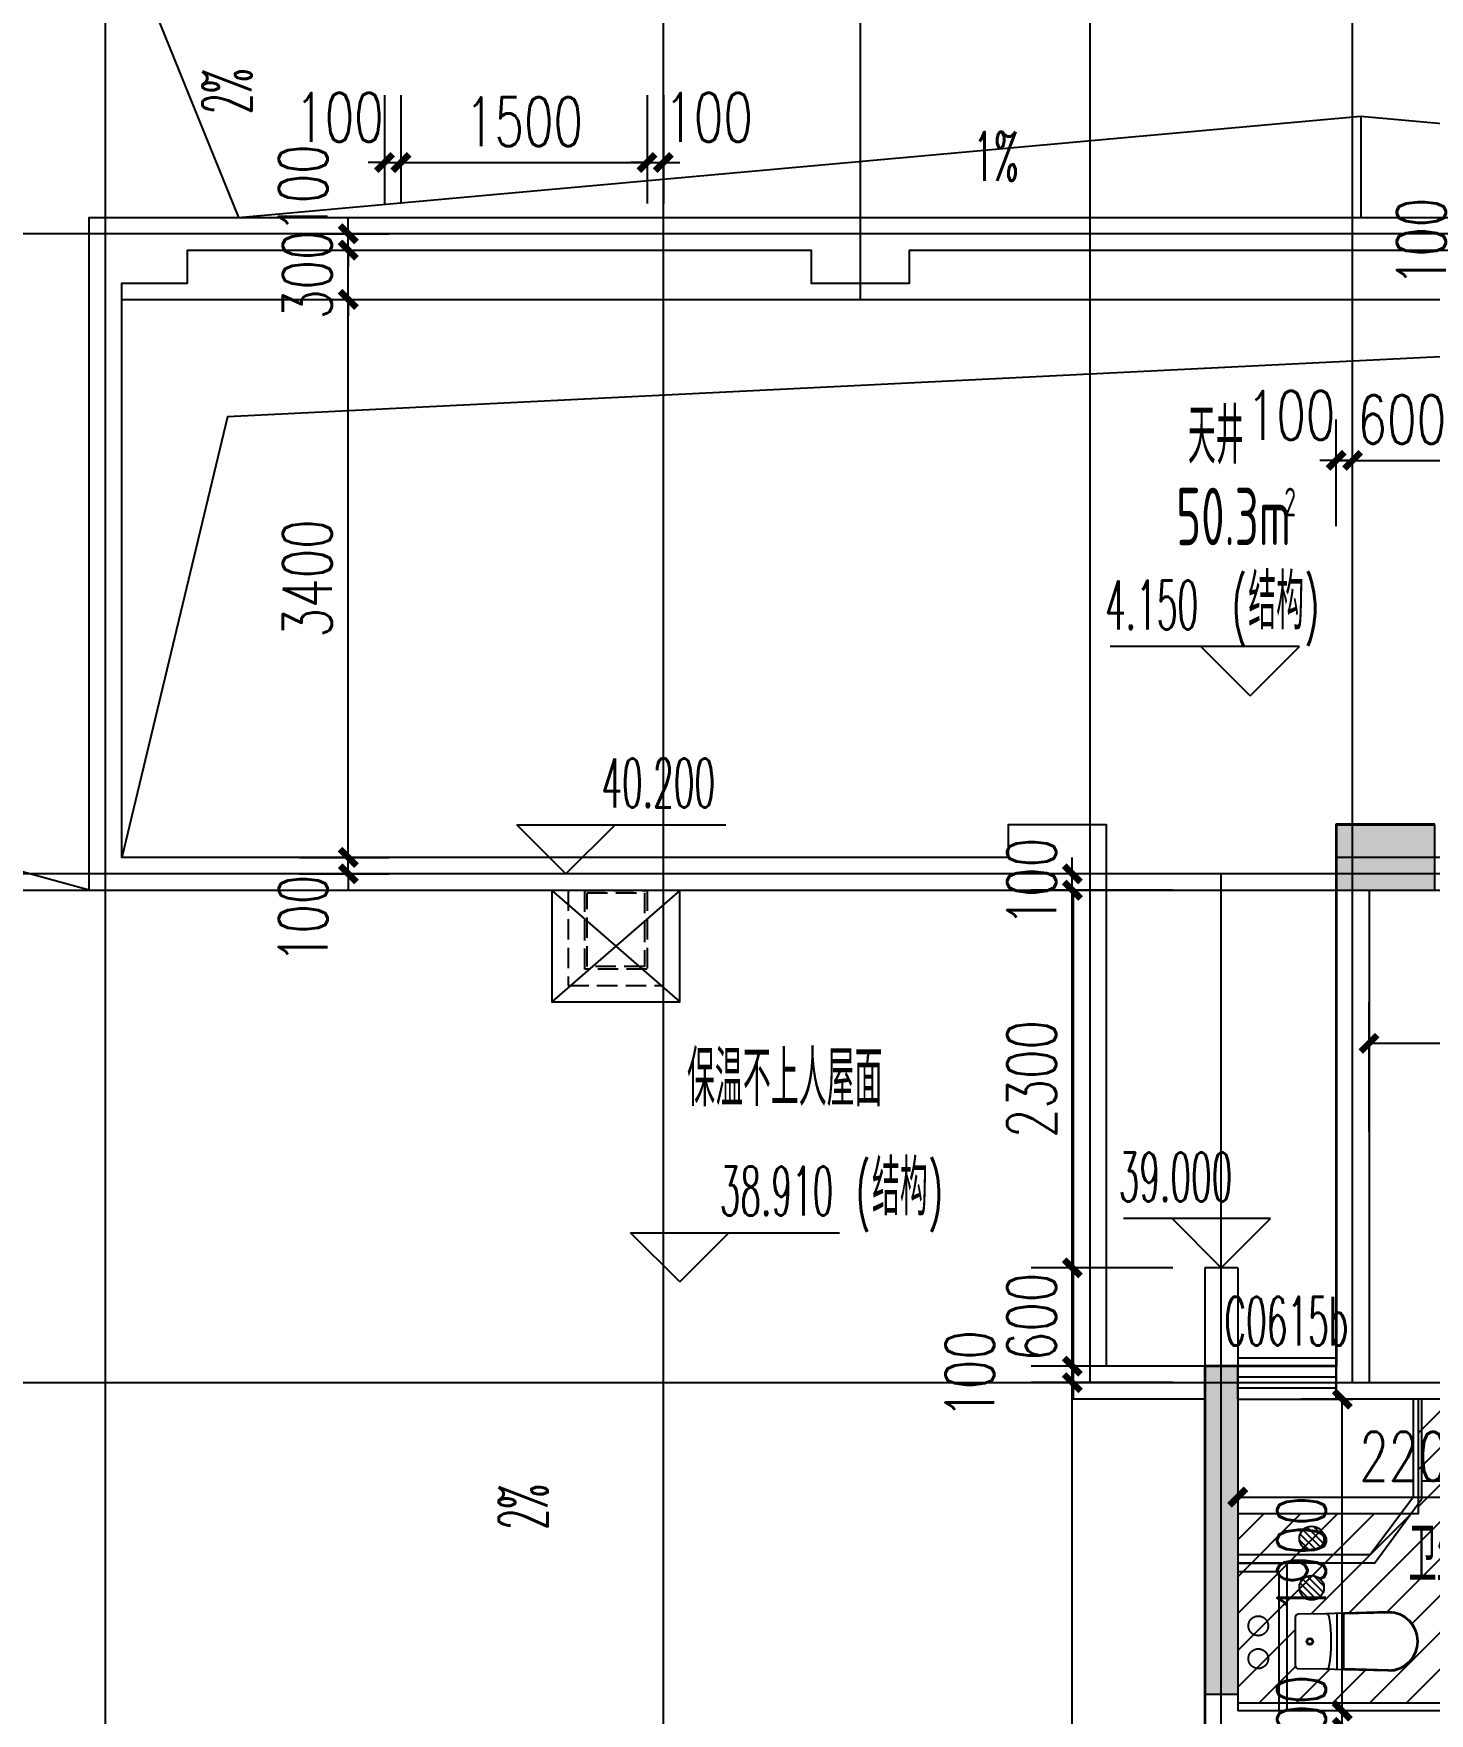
# Model space of a CAD drawing. Extents: x -59851 to 653804, y -249523 to 437614.
# Drawn here: x -37753 to -29246, y -46709 to -36474 of the extents above; entities that cross this region are included whole.
import ezdxf

# ---------------------------------------------------------------- set-up
doc = ezdxf.new("R2010")
doc.units = 0
doc.header["$LTSCALE"] = 1000
doc.header["$MEASUREMENT"] = 0
doc.linetypes.add('DASH', pattern=[0.35, 0.25, -0.1])
doc.linetypes.add('PS', pattern=[3200, 1500, -200, 1500])
doc.layers.add('33计全面积外廓线', color=21, linetype='Continuous', lineweight=35)
doc.layers.add('_S-PS(排水管)', color=255, linetype='Continuous', plot=False)
doc.layers.add('A-area(算半面积)', color=23, linetype='Continuous', plot=False)
for name, color, linetype in [('_S-YS(雨水管)', 3, 'Continuous'), ('_S-空调立管', 7, 'Continuous'), ('A-Lvtry（卫生间）', 5, 'Continuous'), ('A-ROOF', 7, 'Continuous'), ('A-洞口', 105, 'Continuous'), ('A-烟气道', 105, 'Continuous'), ('A-第三道尺寸线', 105, 'Continuous'), ('A-线脚看线', 9, 'Continuous'), ('A-降板区域', 251, 'Continuous'), ('DIM_ELEV', 3, 'Continuous'), ('DIM_SYMB', 3, 'Continuous'), ('DOTE', 16, 'Continuous'), ('NL', 5, 'Continuous'), ('PS', 6, 'PS'), ('PUB_HATCH', 8, 'Continuous'), ('PUB_TEXT', 7, 'Continuous'), ('WALL', 2, 'Continuous'), ('WINDOW', 4, 'Continuous'), ('WINDOW_TEXT', 7, 'Continuous'), ('ys', 154, 'Continuous'), ('剪力墙', 6, 'Continuous')]:
    doc.layers.add(name, color=color, linetype=linetype)
doc.styles.add('_TCH_DIM', font='SIMPLEX.shx', dxfattribs={"width": 0.7, "bigfont": 'GBCBIG.shx'})
doc.styles.add('_TCH_DIM_T3', font='SIMPLEX.shx', dxfattribs={"width": 0.705882, "bigfont": 'GBCBIG.shx'})
doc.styles.add('_TCH_WINDOW', font='SIMPLEX.shx', dxfattribs={"width": 0.7, "height": 3.5, "bigfont": 'GBCBIG.shx'})
doc.styles.get("Standard").update_dxf_attribs({"font": 'gbenor.shx', "width": 0.7, "bigfont": 'gbcbig.shx'})
doc.dimstyles.new('_TCH_ARCH&&100', dxfattribs={"dimtxt": 297.5, "dimasz": 100, "dimexe": 250, "dimexo": 300, "dimgap": 100, "dimtad": 1, "dimdec": 0, "dimzin": 0, "dimdsep": 46, "dimtxsty": '_TCH_DIM_T3', "dimblk": 'ARCHTICK', "dimcen": 0.09, "dimclrt": 7, "dimazin": 2, "dimtfac": 1, "dimtdec": 0, "dimtix": 1, "dimtmove": 2, "dimatfit": 3, "dimfxl": 0, "dimtolj": 1, "dimtzin": 0, "dimarcsym": 0})

# ---------------------------------------------------------------- blocks, each defined once
blk = doc.blocks.new('zhouxianssceng0329')
at = {"layer": 'DOTE'}
for p, q in [((-37314, 132090), (-37314, 156469)), ((-33914, 132090), (-33914, 156469)), ((-32714, 146898), (-32714, 156469)), ((-31314, 140298), (-31314, 156469)), ((-29714, 140298), (-29714, 156469)), ((-20014, 147298), (-44989, 147298)), ((-3314, 143398), (-44989, 143398)), ((-30514, 132090), (-30514, 143398)), ((5501, 143298), (-44989, 143298)), ((5501, 140298), (-44989, 140298))]:
    blk.add_line(p, q, dxfattribs=at)
blk = doc.blocks.new('1417jianliqiang0329')
at = {"layer": 'PUB_HATCH'}
for points in [[(-29814, 39427), (-29214, 39427), (-29214, 39027), (-29814, 39027)], [(-30614, 36127), (-30414, 36127), (-30414, 34127), (-30614, 34127), (-30614, 35927)]]:
    blk.add_hatch(color=256, dxfattribs=at).paths.add_polyline_path(points)
at = {"layer": '剪力墙'}
for points in [[(-29814, 39427), (-29214, 39427), (-29214, 39027), (-29814, 39027)], [(-30614, 36127), (-30414, 36127), (-30414, 34127), (-30614, 34127), (-30614, 35927)]]:
    blk.add_lwpolyline(points, close=True, dxfattribs=at)
for points in [[(-29614, 39027), (-29614, 39027)], [(-30614, 35927), (-30614, 35927)]]:
    blk.add_lwpolyline(points, dxfattribs=at)
blk = doc.blocks.new('1417xxjian0329')
at = {"layer": 'A-线脚看线'}
blk.add_lwpolyline([(-30414, 12142), (-29814, 12142)], dxfattribs=at)
blk = doc.blocks.new('no1wuding0329')
at = {"layer": 'A-ROOF'}
for points in [[(-30614, 80798), (-31414, 80798), (-31414, 83898), (-31614, 83898), (-31614, 83898), (-37414, 83898), (-37414, 87998), (-37014, 87998), (-37014, 87998), (-32814, 87998), (-32814, 87998), (-32614, 87998), (-32614, 87998), (-22514, 87998)], [(-30614, 80998), (-31214, 80998), (-31214, 84298), (-31814, 84298), (-31814, 84098), (-37214, 84098), (-37214, 87598), (-36814, 87598), (-36814, 87798), (-33014, 87798), (-33014, 87598), (-32414, 87598), (-32414, 87798), (-22514, 87798), (-22514, 87798)], [(-37214, 87498), (-22114, 87498)]]:
    blk.add_lwpolyline(points, dxfattribs=at)
at = {"layer": 'A-洞口'}
blk.add_lwpolyline([(-22114, 87498), (-36570, 86784), (-37214, 84098)], dxfattribs=at)
at = {"layer": 'A-烟气道'}
for points in [[(-34594, 83898), (-34594, 83218), (-33814, 83218), (-33814, 83898)], [(-34594, 83898), (-33814, 83218)], [(-33814, 83898), (-34594, 83218)]]:
    blk.add_lwpolyline(points, dxfattribs=at)
at = {"layer": 'A-烟气道', "linetype": 'DASH', "ltscale": 0.5}
blk.add_lwpolyline([(-34494, 83898), (-34494, 83318), (-33914, 83318), (-33914, 83898)], dxfattribs=at)
for points in [[(-34394, 83898), (-34014, 83898), (-34014, 83418), (-34394, 83418)], [(-34379, 83883), (-34029, 83883), (-34029, 83433), (-34379, 83433)]]:
    blk.add_lwpolyline(points, close=True, dxfattribs=at)
at = {"layer": 'DIM_ELEV'}
for p, q in [((-30038, 85383), (-31192, 85383)), ((-30338, 85083), (-30638, 85383)), ((-30338, 85083), (-30038, 85383)), ((-34508, 83998), (-34808, 84298)), ((-34808, 84298), (-33534, 84298)), ((-34508, 83998), (-34208, 84298)), ((-30214, 81898), (-31110, 81898)), ((-30514, 81598), (-30814, 81898)), ((-30514, 81598), (-30214, 81898)), ((-33815, 81512), (-34115, 81812)), ((-34115, 81812), (-32841, 81812)), ((-33815, 81512), (-33515, 81812))]:
    blk.add_line(p, q, dxfattribs=at)
at = {"layer": 'PUB_TEXT', "width": 0.7}
for s, height, p in [('天井', 337.6, (-30718, 86497)), ('50.3m', 350, (-30789, 86001)), ('2', 175, (-30130, 86176)), ('保温不上人屋面', 337.6, (-33770, 82583))]:
    blk.add_text(s, height=height, dxfattribs=at).set_placement(p)
at = {"layer": 'PUB_TEXT', "style": '_TCH_DIM'}
for s, height, width, p in [('4.150', 297.5, 0.494118, (-31222, 85488)), ('(', 298, 0.494118, (-30448, 85488)), ('结构', 337.6, 0.7, (-30350, 85488)), (')', 298, 0.494118, (-30006, 85488)), ('40.200', 297.5, 0.494118, (-34292, 84403)), ('结构', 337.6, 0.7, (-32643, 81917)), ('39.000', 297.5, 0.494118, (-31140, 82003)), ('38.910', 297.5, 0.494118, (-33571, 81917)), ('(', 298, 0.494118, (-32741, 81917)), (')', 298, 0.494118, (-32299, 81917))]:
    blk.add_text(s, height=height, dxfattribs=dict(at, width=width)).set_placement(p)
blk = doc.blocks.new('A$C2EEA3612')
at = {"linetype": 'Continuous'}
for p, q in [((-180, 570), (-173, 300)), ((-175, 570), (-168, 300)), ((175, 570), (168, 300)), ((180, 570), (173, 300)), ((-173, 300), (-171, 240)), ((-172, 255), (172, 255)), ((-171, 240), (-169, 187)), ((-163, 295), (163, 295)), ((-163, 290), (163, 290)), ((171, 240), (169, 187)), ((173, 300), (171, 240)), ((-169, 187), (-166, 19)), ((169, 187), (166, 19)), ((-146, 0), (146, 0))]:
    blk.add_line(p, q, dxfattribs=at)
for radius in [20, 15]:
    blk.add_circle((0, 90), radius, dxfattribs=at)
for centre, radius, start, end in [((0, 570), 180, 0, 180), ((0, 570), 175, 0, 180), ((-163, 300), 10, 181.7534, 270), ((-149, 187), 20, 99.8557, 181.7534), ((-163, 300), 5, 181.7534, 270), ((0, -673), 893, 80.1443, 99.8557), ((149, 187), 20, 358.2466, 80.1443), ((163, 300), 5, 270, 358.2466), ((163, 300), 10, 270, 358.2466), ((-146, 20), 20, 181.7534, 270), ((146, 20), 20, 270, 358.2466)]:
    blk.add_arc(centre, radius, start, end, dxfattribs=at)
blk = doc.blocks.new('g3wr')
at = {"color": 251}
blk.add_wipeout([(92376, 176270), (92376, 176416), (92376, 176562), (92382, 176575), (92396, 176582), (92459, 176583), (92576, 176581), (92666, 176589), (92736, 176588), (92946, 176596), (92946, 176591), (93057, 176558), (93057, 176558), (93126, 176416), (93076, 176298), (92946, 176236), (92831, 176244), (92676, 176243), (92576, 176251), (92396, 176250)], dxfattribs=at)
at = {"xscale": -1, "rotation": 270}
blk.add_blockref('A$C2EEA3612', (92376, 176416), dxfattribs=at)
blk = doc.blocks.new('$TCHSYS$WIN2D')
for p, q in [((-0.5, 0.5), (0.5, 0.5)), ((-0.5, 0.5), (-0.5, -0.5)), ((0.5, 0.5), (0.5, -0.5)), ((0.5, 0.167), (-0.5, 0.167)), ((0.5, -0.167), (-0.5, -0.167)), ((-0.5, -0.5), (0.5, -0.5))]:
    blk.add_line(p, q)
blk = doc.blocks.new('_ArchTick')
at = {"color": 0, "linetype": 'ByBlock', "const_width": 0.4}
blk.add_lwpolyline([(-0.5, -0.5), (0.5, 0.5)], dxfattribs=at)
blk = doc.blocks.new('*D743')
at = {"layer": 'A-第三道尺寸线', "color": 0, "lineweight": -2, "transparency": 16777216}
for p, q in [((-75779, -36372), (-75779, -35584)), ((-73379, -36372), (-73379, -35584)), ((-75779, -35834), (-73379, -35834))]:
    blk.add_line(p, q, dxfattribs=at)
at = {"layer": 'Defpoints', "color": 0, "transparency": 16777216}
for p in [(-73379, -35834), (-75779, -36672), (-73379, -36672)]:
    blk.add_point(p, dxfattribs=at)
at = {"layer": 'A-第三道尺寸线', "color": 0, "lineweight": -2, "transparency": 16777216, "xscale": 100, "yscale": 100, "zscale": 100, "rotation": 180}
blk.add_blockref('_ArchTick', (-75779, -35834), dxfattribs=at)
at = {"layer": 'A-第三道尺寸线', "color": 0, "lineweight": -2, "transparency": 16777216, "xscale": 100, "yscale": 100, "zscale": 100}
blk.add_blockref('_ArchTick', (-73379, -35834), dxfattribs=at)
at = {"layer": 'A-第三道尺寸线', "color": 7, "transparency": 16777216, "insert": (-74579, -35585), "char_height": 297.5, "attachment_point": 5, "style": '_TCH_DIM_T3'}
blk.add_mtext('\\A1;2400', dxfattribs=at)
blk = doc.blocks.new('*D747')
at = {"layer": 'A-第三道尺寸线', "color": 0, "lineweight": -2, "transparency": 16777216}
for p, q in [((-76579, -38302), (-76579, -38849)), ((-74379, -38302), (-74379, -38849)), ((-76579, -38599), (-74379, -38599))]:
    blk.add_line(p, q, dxfattribs=at)
at = {"layer": 'Defpoints', "color": 0, "transparency": 16777216}
for p in [(-76579, -38002), (-74379, -38002), (-74379, -38599)]:
    blk.add_point(p, dxfattribs=at)
at = {"layer": 'A-第三道尺寸线', "color": 0, "lineweight": -2, "transparency": 16777216, "xscale": 100, "yscale": 100, "zscale": 100, "rotation": 180}
blk.add_blockref('_ArchTick', (-76579, -38599), dxfattribs=at)
at = {"layer": 'A-第三道尺寸线', "color": 0, "lineweight": -2, "transparency": 16777216, "xscale": 100, "yscale": 100, "zscale": 100}
blk.add_blockref('_ArchTick', (-74379, -38599), dxfattribs=at)
at = {"layer": 'A-第三道尺寸线', "color": 7, "transparency": 16777216, "insert": (-75479, -38350), "char_height": 297.5, "attachment_point": 5, "style": '_TCH_DIM_T3'}
blk.add_mtext('\\A1;2200', dxfattribs=at)
blk = doc.blocks.new('*D754')
at = {"layer": 'A-第三道尺寸线', "color": 0, "lineweight": -2, "transparency": 16777216}
for p, q in [((-75942, -39902), (-75942, -39802)), ((-75729, -39902), (-76192, -39902)), ((-75942, -40002), (-75942, -39902)), ((-75729, -40002), (-76192, -40002)), ((-75942, -40002), (-75942, -40102))]:
    blk.add_line(p, q, dxfattribs=at)
at = {"layer": 'Defpoints', "color": 0, "transparency": 16777216}
for p in [(-75942, -39902), (-75429, -39902), (-75429, -40002)]:
    blk.add_point(p, dxfattribs=at)
at = {"layer": 'A-第三道尺寸线', "color": 0, "lineweight": -2, "transparency": 16777216, "xscale": 100, "yscale": 100, "zscale": 100}
for p, rotation in [((-75942, -39902), 270), ((-75942, -40002), 90)]:
    blk.add_blockref('_ArchTick', p, dxfattribs=dict(at, rotation=rotation))
at = {"layer": 'A-第三道尺寸线', "color": 7, "transparency": 16777216, "insert": (-76190, -39952), "char_height": 297.5, "attachment_point": 5, "rotation": 90, "style": '_TCH_DIM_T3'}
blk.add_mtext('\\A1;100', dxfattribs=at)
blk = doc.blocks.new('*D755')
at = {"layer": 'A-第三道尺寸线', "color": 0, "lineweight": -2, "transparency": 16777216}
for p, q in [((-75729, -38002), (-76192, -38002)), ((-75942, -39902), (-75942, -38002)), ((-75729, -39902), (-76192, -39902))]:
    blk.add_line(p, q, dxfattribs=at)
at = {"layer": 'Defpoints', "color": 0, "transparency": 16777216}
for p in [(-75942, -38002), (-75429, -38002), (-75429, -39902)]:
    blk.add_point(p, dxfattribs=at)
at = {"layer": 'A-第三道尺寸线', "color": 0, "lineweight": -2, "transparency": 16777216, "xscale": 100, "yscale": 100, "zscale": 100}
for p, rotation in [((-75942, -38002), 90), ((-75942, -39902), 270)]:
    blk.add_blockref('_ArchTick', p, dxfattribs=dict(at, rotation=rotation))
at = {"layer": 'A-第三道尺寸线', "color": 7, "transparency": 16777216, "insert": (-76190, -38952), "char_height": 297.5, "attachment_point": 5, "rotation": 90, "style": '_TCH_DIM_T3'}
blk.add_mtext('\\A1;1900', dxfattribs=at)
blk = doc.blocks.new('_LV13')
at = {"color": 0}
for p, q in [((-0.071, 0.495), (-0.495, 0.071)), ((0.183, 0.465), (-0.465, -0.183)), ((0.354, 0.354), (-0.354, -0.354)), ((0.465, 0.183), (-0.183, -0.465)), ((0.495, -0.071), (0.071, -0.495))]:
    blk.add_line(p, q, dxfattribs=at)
blk.add_circle((0, 0), 0.5)
blk = doc.blocks.new('e30505')
at = {"layer": '_S-PS(排水管)'}
blk.add_lwpolyline([(-133873, 57934, 1), (-133763, 57934, 1)], format="xyb", close=True, dxfattribs=at)
at = {"layer": '_S-YS(雨水管)'}
for points in [[(-130173, 67144, 1), (-130283, 67144, 1)], [(-130393, 57744, 1), (-130503, 57744, 1)]]:
    blk.add_lwpolyline(points, format="xyb", close=True, dxfattribs=at)
at = {"layer": '_S-空调立管'}
for points in [[(-130228, 67399, 1), (-130228, 67289, 1)], [(-130393, 57544, 1), (-130503, 57544, 1)]]:
    blk.add_lwpolyline(points, format="xyb", close=True, dxfattribs=at)
at = {"layer": 'NL', "ltscale": 0.5, "extrusion": (0, 0, -1), "yscale": 150, "zscale": -150}
for p, xscale, rotation in [((130228, 67544), -150, 270), ((127778, 62894), 150, 90), ((127778, 62594), 150, 90)]:
    blk.add_blockref('_LV13', p, dxfattribs=dict(at, xscale=xscale, rotation=rotation))
at = {"layer": 'NL', "ltscale": 0.5, "extrusion": (0, 0, -1), "xscale": 150, "yscale": 150, "zscale": -150}
for p in [(130228, 57544), (133818, 56924)]:
    blk.add_blockref('_LV13', p, dxfattribs=at)
blk = doc.blocks.new('*D1892')
at = {"layer": 'A-第三道尺寸线', "color": 0, "lineweight": -2, "transparency": 16777216}
for p, q in [((-35835, -37694), (-35835, -37594)), ((-36133, -37694), (-35585, -37694)), ((-35835, -37794), (-35835, -37694)), ((-36133, -37794), (-35585, -37794)), ((-35835, -37794), (-35835, -37894))]:
    blk.add_line(p, q, dxfattribs=at)
at = {"layer": 'Defpoints', "color": 0, "transparency": 16777216}
for p in [(-36433, -37694), (-35835, -37694), (-36433, -37794)]:
    blk.add_point(p, dxfattribs=at)
at = {"layer": 'A-第三道尺寸线', "color": 0, "lineweight": -2, "transparency": 16777216, "xscale": 100, "yscale": 100, "zscale": 100}
for p, rotation in [((-35835, -37694), 270), ((-35835, -37794), 90)]:
    blk.add_blockref('_ArchTick', p, dxfattribs=dict(at, rotation=rotation))
at = {"layer": 'A-第三道尺寸线', "color": 7, "transparency": 16777216, "insert": (-36110, -37419), "char_height": 297.5, "attachment_point": 5, "rotation": 90, "style": '_TCH_DIM_T3'}
blk.add_mtext('\\A1;100', dxfattribs=at)
blk = doc.blocks.new('*D1893')
at = {"layer": 'A-第三道尺寸线', "color": 0, "lineweight": -2, "transparency": 16777216}
for p, q in [((-35835, -37794), (-35835, -37694)), ((-36133, -37794), (-35585, -37794)), ((-35835, -38094), (-35835, -37794)), ((-36133, -38094), (-35585, -38094)), ((-35835, -38094), (-35835, -38194))]:
    blk.add_line(p, q, dxfattribs=at)
at = {"layer": 'Defpoints', "color": 0, "transparency": 16777216}
for p in [(-36433, -37794), (-35835, -37794), (-36433, -38094)]:
    blk.add_point(p, dxfattribs=at)
at = {"layer": 'A-第三道尺寸线', "color": 0, "lineweight": -2, "transparency": 16777216, "xscale": 100, "yscale": 100, "zscale": 100}
for p, rotation in [((-35835, -37794), 270), ((-35835, -38094), 90)]:
    blk.add_blockref('_ArchTick', p, dxfattribs=dict(at, rotation=rotation))
at = {"layer": 'A-第三道尺寸线', "color": 7, "transparency": 16777216, "insert": (-36084, -37944), "char_height": 297.5, "attachment_point": 5, "rotation": 90, "style": '_TCH_DIM_T3'}
blk.add_mtext('\\A1;300', dxfattribs=at)
blk = doc.blocks.new('*D1894')
at = {"layer": 'A-第三道尺寸线', "color": 0, "lineweight": -2, "transparency": 16777216}
for p, q in [((-36133, -38094), (-35585, -38094)), ((-35835, -41494), (-35835, -38094)), ((-36133, -41494), (-35585, -41494))]:
    blk.add_line(p, q, dxfattribs=at)
at = {"layer": 'Defpoints', "color": 0, "transparency": 16777216}
for p in [(-36433, -38094), (-35835, -38094), (-36433, -41494)]:
    blk.add_point(p, dxfattribs=at)
at = {"layer": 'A-第三道尺寸线', "color": 0, "lineweight": -2, "transparency": 16777216, "xscale": 100, "yscale": 100, "zscale": 100}
for p, rotation in [((-35835, -38094), 90), ((-35835, -41494), 270)]:
    blk.add_blockref('_ArchTick', p, dxfattribs=dict(at, rotation=rotation))
at = {"layer": 'A-第三道尺寸线', "color": 7, "transparency": 16777216, "insert": (-36084, -39794), "char_height": 297.5, "attachment_point": 5, "rotation": 90, "style": '_TCH_DIM_T3'}
blk.add_mtext('\\A1;3400', dxfattribs=at)
blk = doc.blocks.new('*D1895')
at = {"layer": 'A-第三道尺寸线', "color": 0, "lineweight": -2, "transparency": 16777216}
for p, q in [((-35835, -41494), (-35835, -41394)), ((-36133, -41494), (-35585, -41494)), ((-35835, -41594), (-35835, -41494)), ((-36133, -41594), (-35585, -41594)), ((-35835, -41594), (-35835, -41694))]:
    blk.add_line(p, q, dxfattribs=at)
at = {"layer": 'Defpoints', "color": 0, "transparency": 16777216}
for p in [(-36433, -41494), (-35835, -41494), (-36433, -41594)]:
    blk.add_point(p, dxfattribs=at)
at = {"layer": 'A-第三道尺寸线', "color": 0, "lineweight": -2, "transparency": 16777216, "xscale": 100, "yscale": 100, "zscale": 100}
for p, rotation in [((-35835, -41494), 270), ((-35835, -41594), 90)]:
    blk.add_blockref('_ArchTick', p, dxfattribs=dict(at, rotation=rotation))
at = {"layer": 'A-第三道尺寸线', "color": 7, "transparency": 16777216, "insert": (-36110, -41869), "char_height": 297.5, "attachment_point": 5, "rotation": 90, "style": '_TCH_DIM_T3'}
blk.add_mtext('\\A1;100', dxfattribs=at)
blk = doc.blocks.new('*D1896')
at = {"layer": 'A-第三道尺寸线', "color": 0, "lineweight": -2, "transparency": 16777216}
for p, q in [((-35614, -36849), (-35614, -37510)), ((-35514, -36849), (-35514, -37510)), ((-35614, -37260), (-35714, -37260)), ((-35614, -37260), (-35514, -37260)), ((-35514, -37260), (-35414, -37260))]:
    blk.add_line(p, q, dxfattribs=at)
at = {"layer": 'Defpoints', "color": 0, "transparency": 16777216}
for p in [(-35614, -36549), (-35514, -36549), (-35514, -37260)]:
    blk.add_point(p, dxfattribs=at)
at = {"layer": 'A-第三道尺寸线', "color": 0, "lineweight": -2, "transparency": 16777216, "xscale": 100, "yscale": 100, "zscale": 100}
blk.add_blockref('_ArchTick', (-35614, -37260), dxfattribs=at)
at = {"layer": 'A-第三道尺寸线', "color": 0, "lineweight": -2, "transparency": 16777216, "xscale": 100, "yscale": 100, "zscale": 100, "rotation": 180}
blk.add_blockref('_ArchTick', (-35514, -37260), dxfattribs=at)
at = {"layer": 'A-第三道尺寸线', "color": 7, "transparency": 16777216, "insert": (-35889, -36985), "char_height": 297.5, "attachment_point": 5, "style": '_TCH_DIM_T3'}
blk.add_mtext('\\A1;100', dxfattribs=at)
blk = doc.blocks.new('*D1897')
at = {"layer": 'A-第三道尺寸线', "color": 0, "lineweight": -2, "transparency": 16777216}
for p, q in [((-35514, -36849), (-35514, -37510)), ((-34014, -36849), (-34014, -37510)), ((-35514, -37260), (-34014, -37260))]:
    blk.add_line(p, q, dxfattribs=at)
at = {"layer": 'Defpoints', "color": 0, "transparency": 16777216}
for p in [(-35514, -36549), (-34014, -36549), (-34014, -37260)]:
    blk.add_point(p, dxfattribs=at)
at = {"layer": 'A-第三道尺寸线', "color": 0, "lineweight": -2, "transparency": 16777216, "xscale": 100, "yscale": 100, "zscale": 100, "rotation": 180}
blk.add_blockref('_ArchTick', (-35514, -37260), dxfattribs=at)
at = {"layer": 'A-第三道尺寸线', "color": 0, "lineweight": -2, "transparency": 16777216, "xscale": 100, "yscale": 100, "zscale": 100}
blk.add_blockref('_ArchTick', (-34014, -37260), dxfattribs=at)
at = {"layer": 'A-第三道尺寸线', "color": 7, "transparency": 16777216, "insert": (-34764, -37011), "char_height": 297.5, "attachment_point": 5, "style": '_TCH_DIM_T3'}
blk.add_mtext('\\A1;1500', dxfattribs=at)
blk = doc.blocks.new('*D1898')
at = {"layer": 'A-第三道尺寸线', "color": 0, "lineweight": -2, "transparency": 16777216}
for p, q in [((-34014, -36849), (-34014, -37510)), ((-33914, -36849), (-33914, -37510)), ((-34014, -37260), (-34114, -37260)), ((-34014, -37260), (-33914, -37260)), ((-33914, -37260), (-33814, -37260))]:
    blk.add_line(p, q, dxfattribs=at)
at = {"layer": 'Defpoints', "color": 0, "transparency": 16777216}
for p in [(-34014, -36549), (-33914, -36549), (-33914, -37260)]:
    blk.add_point(p, dxfattribs=at)
at = {"layer": 'A-第三道尺寸线', "color": 0, "lineweight": -2, "transparency": 16777216, "xscale": 100, "yscale": 100, "zscale": 100}
blk.add_blockref('_ArchTick', (-34014, -37260), dxfattribs=at)
at = {"layer": 'A-第三道尺寸线', "color": 0, "lineweight": -2, "transparency": 16777216, "xscale": 100, "yscale": 100, "zscale": 100, "rotation": 180}
blk.add_blockref('_ArchTick', (-33914, -37260), dxfattribs=at)
at = {"layer": 'A-第三道尺寸线', "color": 7, "transparency": 16777216, "insert": (-33639, -36985), "char_height": 297.5, "attachment_point": 5, "style": '_TCH_DIM_T3'}
blk.add_mtext('\\A1;100', dxfattribs=at)
blk = doc.blocks.new('*D2184')
at = {"layer": 'A-第三道尺寸线', "color": 0, "lineweight": -2, "transparency": 16777216}
for p, q in [((-28670, -37694), (-28670, -37594)), ((-28190, -37694), (-28920, -37694)), ((-28670, -37794), (-28670, -37694)), ((-28190, -37794), (-28920, -37794)), ((-28670, -37794), (-28670, -37894))]:
    blk.add_line(p, q, dxfattribs=at)
at = {"layer": 'Defpoints', "color": 0, "transparency": 16777216}
for p in [(-28670, -37694), (-27890, -37694), (-27890, -37794)]:
    blk.add_point(p, dxfattribs=at)
at = {"layer": 'A-第三道尺寸线', "color": 0, "lineweight": -2, "transparency": 16777216, "xscale": 100, "yscale": 100, "zscale": 100}
for p, rotation in [((-28670, -37694), 270), ((-28670, -37794), 90)]:
    blk.add_blockref('_ArchTick', p, dxfattribs=dict(at, rotation=rotation))
at = {"layer": 'A-第三道尺寸线', "color": 7, "transparency": 16777216, "insert": (-29295, -37744), "char_height": 297.5, "attachment_point": 5, "rotation": 90, "style": '_TCH_DIM_T3'}
blk.add_mtext('\\A1;100', dxfattribs=at)
blk = doc.blocks.new('*D2189')
at = {"layer": 'A-第三道尺寸线', "color": 0, "lineweight": -2, "transparency": 16777216}
for p, q in [((-31422, -41594), (-31422, -41494)), ((-30810, -41594), (-31672, -41594)), ((-31422, -41694), (-31422, -41594)), ((-30810, -41694), (-31672, -41694)), ((-31422, -41694), (-31422, -41794))]:
    blk.add_line(p, q, dxfattribs=at)
at = {"layer": 'Defpoints', "color": 0, "transparency": 16777216}
for p in [(-31422, -41594), (-30510, -41594), (-30510, -41694)]:
    blk.add_point(p, dxfattribs=at)
at = {"layer": 'A-第三道尺寸线', "color": 0, "lineweight": -2, "transparency": 16777216, "xscale": 100, "yscale": 100, "zscale": 100}
for p, rotation in [((-31422, -41594), 270), ((-31422, -41694), 90)]:
    blk.add_blockref('_ArchTick', p, dxfattribs=dict(at, rotation=rotation))
at = {"layer": 'A-第三道尺寸线', "color": 7, "transparency": 16777216, "insert": (-31670, -41644), "char_height": 297.5, "attachment_point": 5, "rotation": 90, "style": '_TCH_DIM_T3'}
blk.add_mtext('\\A1;100', dxfattribs=at)
blk = doc.blocks.new('*D2190')
at = {"layer": 'A-第三道尺寸线', "color": 0, "lineweight": -2, "transparency": 16777216}
for p, q in [((-30810, -41694), (-31672, -41694)), ((-31422, -43994), (-31422, -41694)), ((-30810, -43994), (-31672, -43994))]:
    blk.add_line(p, q, dxfattribs=at)
at = {"layer": 'Defpoints', "color": 0, "transparency": 16777216}
for p in [(-31422, -41694), (-30510, -41694), (-30510, -43994)]:
    blk.add_point(p, dxfattribs=at)
at = {"layer": 'A-第三道尺寸线', "color": 0, "lineweight": -2, "transparency": 16777216, "xscale": 100, "yscale": 100, "zscale": 100}
for p, rotation in [((-31422, -41694), 90), ((-31422, -43994), 270)]:
    blk.add_blockref('_ArchTick', p, dxfattribs=dict(at, rotation=rotation))
at = {"layer": 'A-第三道尺寸线', "color": 7, "transparency": 16777216, "insert": (-31670, -42844), "char_height": 297.5, "attachment_point": 5, "rotation": 90, "style": '_TCH_DIM_T3'}
blk.add_mtext('\\A1;2300', dxfattribs=at)
blk = doc.blocks.new('*D2191')
at = {"layer": 'A-第三道尺寸线', "color": 0, "lineweight": -2, "transparency": 16777216}
for p, q in [((-31422, -43994), (-31422, -43894)), ((-30810, -43994), (-31672, -43994)), ((-31422, -44594), (-31422, -43994)), ((-30810, -44594), (-31672, -44594)), ((-31422, -44594), (-31422, -44694))]:
    blk.add_line(p, q, dxfattribs=at)
at = {"layer": 'Defpoints', "color": 0, "transparency": 16777216}
for p in [(-31422, -43994), (-30510, -43994), (-30510, -44594)]:
    blk.add_point(p, dxfattribs=at)
at = {"layer": 'A-第三道尺寸线', "color": 0, "lineweight": -2, "transparency": 16777216, "xscale": 100, "yscale": 100, "zscale": 100}
for p, rotation in [((-31422, -43994), 270), ((-31422, -44594), 90)]:
    blk.add_blockref('_ArchTick', p, dxfattribs=dict(at, rotation=rotation))
at = {"layer": 'A-第三道尺寸线', "color": 7, "transparency": 16777216, "insert": (-31670, -44294), "char_height": 297.5, "attachment_point": 5, "rotation": 90, "style": '_TCH_DIM_T3'}
blk.add_mtext('\\A1;600', dxfattribs=at)
blk = doc.blocks.new('*D2192')
at = {"layer": 'A-第三道尺寸线', "color": 0, "lineweight": -2, "transparency": 16777216}
for p, q in [((-31422, -44594), (-31422, -44494)), ((-30810, -44594), (-31672, -44594)), ((-31422, -44694), (-31422, -44594)), ((-30810, -44694), (-31672, -44694)), ((-31422, -44694), (-31422, -44794))]:
    blk.add_line(p, q, dxfattribs=at)
at = {"layer": 'Defpoints', "color": 0, "transparency": 16777216}
for p in [(-31422, -44594), (-30510, -44594), (-30510, -44694)]:
    blk.add_point(p, dxfattribs=at)
at = {"layer": 'A-第三道尺寸线', "color": 0, "lineweight": -2, "transparency": 16777216, "xscale": 100, "yscale": 100, "zscale": 100}
for p, rotation in [((-31422, -44594), 270), ((-31422, -44694), 90)]:
    blk.add_blockref('_ArchTick', p, dxfattribs=dict(at, rotation=rotation))
at = {"layer": 'A-第三道尺寸线', "color": 7, "transparency": 16777216, "insert": (-32047, -44644), "char_height": 297.5, "attachment_point": 5, "rotation": 90, "style": '_TCH_DIM_T3'}
blk.add_mtext('\\A1;100', dxfattribs=at)
blk = doc.blocks.new('*D2193')
at = {"layer": 'A-第三道尺寸线', "color": 0, "lineweight": -2, "transparency": 16777216}
for p, q in [((-30810, -44694), (-31672, -44694)), ((-31422, -50394), (-31422, -44694)), ((-30810, -50394), (-31672, -50394))]:
    blk.add_line(p, q, dxfattribs=at)
at = {"layer": 'Defpoints', "color": 0, "transparency": 16777216}
for p in [(-31422, -44694), (-30510, -44694), (-30510, -50394)]:
    blk.add_point(p, dxfattribs=at)
at = {"layer": 'A-第三道尺寸线', "color": 0, "lineweight": -2, "transparency": 16777216, "xscale": 100, "yscale": 100, "zscale": 100}
for p, rotation in [((-31422, -44694), 90), ((-31422, -50394), 270)]:
    blk.add_blockref('_ArchTick', p, dxfattribs=dict(at, rotation=rotation))
at = {"layer": 'A-第三道尺寸线', "color": 7, "transparency": 16777216, "insert": (-31670, -47544), "char_height": 297.5, "attachment_point": 5, "rotation": 90, "style": '_TCH_DIM_T3'}
blk.add_mtext('\\A1;5700', dxfattribs=at)
blk = doc.blocks.new('*D3230')
at = {"layer": 'A-第三道尺寸线', "color": 0, "lineweight": -2, "transparency": 16777216}
for p, q in [((-29714, -39476), (-29714, -38825)), ((-29114, -39476), (-29114, -38825)), ((-29714, -39075), (-29814, -39075)), ((-29714, -39075), (-29114, -39075)), ((-29114, -39075), (-29014, -39075))]:
    blk.add_line(p, q, dxfattribs=at)
at = {"layer": 'Defpoints', "color": 0, "transparency": 16777216}
for p in [(-29114, -39075), (-29714, -39776), (-29114, -39776)]:
    blk.add_point(p, dxfattribs=at)
at = {"layer": 'A-第三道尺寸线', "color": 0, "lineweight": -2, "transparency": 16777216, "xscale": 100, "yscale": 100, "zscale": 100}
blk.add_blockref('_ArchTick', (-29714, -39075), dxfattribs=at)
at = {"layer": 'A-第三道尺寸线', "color": 0, "lineweight": -2, "transparency": 16777216, "xscale": 100, "yscale": 100, "zscale": 100, "rotation": 180}
blk.add_blockref('_ArchTick', (-29114, -39075), dxfattribs=at)
at = {"layer": 'A-第三道尺寸线', "color": 7, "transparency": 16777216, "insert": (-29414, -38826), "char_height": 297.5, "attachment_point": 5, "style": '_TCH_DIM_T3'}
blk.add_mtext('\\A1;600', dxfattribs=at)
blk = doc.blocks.new('*D3231')
at = {"layer": 'A-第三道尺寸线', "color": 0, "lineweight": -2, "transparency": 16777216}
for p, q in [((-29814, -39476), (-29814, -38825)), ((-29714, -39476), (-29714, -38825)), ((-29814, -39075), (-29914, -39075)), ((-29814, -39075), (-29714, -39075)), ((-29714, -39075), (-29614, -39075))]:
    blk.add_line(p, q, dxfattribs=at)
at = {"layer": 'Defpoints', "color": 0, "transparency": 16777216}
for p in [(-29714, -39075), (-29814, -39776), (-29714, -39776)]:
    blk.add_point(p, dxfattribs=at)
at = {"layer": 'A-第三道尺寸线', "color": 0, "lineweight": -2, "transparency": 16777216, "xscale": 100, "yscale": 100, "zscale": 100}
blk.add_blockref('_ArchTick', (-29814, -39075), dxfattribs=at)
at = {"layer": 'A-第三道尺寸线', "color": 0, "lineweight": -2, "transparency": 16777216, "xscale": 100, "yscale": 100, "zscale": 100, "rotation": 180}
blk.add_blockref('_ArchTick', (-29714, -39075), dxfattribs=at)
at = {"layer": 'A-第三道尺寸线', "color": 7, "transparency": 16777216, "insert": (-30089, -38800), "char_height": 297.5, "attachment_point": 5, "style": '_TCH_DIM_T3'}
blk.add_mtext('\\A1;100', dxfattribs=at)
blk = doc.blocks.new('750CHUFANGNCHUANG')
at = {"layer": 'A-降板区域'}
h = blk.add_hatch(dxfattribs=at)
h.set_pattern_fill('ANSI31', color=256, scale=100)
h.set_pattern_definition([(45, (-46165.25, -181290.11), (-112.2532, 112.2532), [])])
h.paths.add_polyline_path([(-74479, -38001.8), (-75479, -38001.8), (-75479, -38701.8), (-76579, -38701.8), (-76579, -39851.8), (-74479, -39851.8)])
at = {"layer": 'A-Lvtry（卫生间）', "ltscale": 3}
blk.add_line((-75457.5, -38499.5), (-74578.9, -38499.5), dxfattribs=at)
for points in [[(-76579, -38999.5), (-75743.4, -38999.5), (-75457.5, -38609.8), (-75457.5, -38001.8)], [(-76579, -38949.5), (-75772.1, -38949.5), (-75507.5, -38596.2), (-75507.5, -38001.8)]]:
    blk.add_lwpolyline(points, dxfattribs=at)
at = {"layer": 'A-降板区域'}
blk.add_lwpolyline([(-74479, -38001.8), (-75479, -38001.8), (-75479, -38701.8), (-75479, -38701.8), (-76579, -38701.8), (-76579, -39851.8), (-74479, -39851.8)], close=True, dxfattribs=at)
at = {"layer": 'PS', "ltscale": 0.5}
for centre in [(-76454, -39383.3), (-76454, -39583.3)]:
    blk.add_circle(centre, 60, dxfattribs=at)
at = {"layer": 'WALL'}
for p, q in [((-75979, -34701.8), (-75979, -37801.8)), ((-75279, -34701.8), (-75979, -34701.8)), ((-75779, -34901.8), (-75779, -37901.8)), ((-75779, -34901.8), (-75279, -34901.8)), ((-76779, -37201.8), (-76779, -37901.8)), ((-76579, -37201.8), (-76779, -37201.8)), ((-76579, -37201.8), (-76579, -37801.8)), ((-76579, -37801.8), (-76579, -38001.8)), ((-75979, -37801.8), (-75979, -38001.8)), ((-76779, -37901.8), (-76779, -39901.8)), ((-74379, -37901.8), (-75779, -37901.8)), ((-76579, -38001.8), (-76579, -39901.8)), ((-75979, -38001.8), (-75879, -38001.8)), ((-74479, -38001.8), (-75879, -38001.8)), ((-76779, -39901.8), (-76779, -43701.8)), ((-74479, -39901.8), (-76579, -39901.8))]:
    blk.add_line(p, q, dxfattribs=at)
blk.add_lwpolyline([(-76579, -39051.8), (-76329, -39051.8), (-76329, -39901.8)], dxfattribs=at)
at = {"layer": 'WINDOW'}
ref = blk.add_blockref('$TCHSYS$WIN2D', (-76279, -37901.8), dxfattribs=dict(at, xscale=-600, yscale=200, zscale=-600, rotation=180))
ref.add_attrib('A', 'C0615b', (-76660.5, -37675.5), dxfattribs={"layer": 'WINDOW_TEXT', "height": 297.5, "style": '_TCH_WINDOW', "width": 0.494118})
at = {"layer": 'PUB_TEXT', "width": 0.7}
blk.add_text('卫生间', height=337.59, dxfattribs=at).set_placement((-75537.6, -39116))
at = {"layer": 'A-第三道尺寸线'}
for p1, p2, distance, picture, middle in [((-75779, -36671.8), (-73379, -36671.8), 837.8, '*D743', (-74579, -35585.2)), ((-76579, -38001.8), (-74379, -38001.8), -597.2, '*D747', (-75479, -38350.2))]:
    dim = blk.add_aligned_dim(p1=p1, p2=p2, distance=distance, dimstyle='_TCH_ARCH&&100', dxfattribs=at)
    dim.commit()
    dim.dimension.update_dxf_attribs({"geometry": picture, "text_midpoint": middle})
at = {"layer": 'A-Lvtry（卫生间）', "ltscale": 3, "extrusion": (0, 0, -1), "zscale": -1, "rotation": 180}
blk.add_blockref('g3wr', (168605.4, 136937.8), dxfattribs=at)
at = {"layer": 'WALL'}
blk.add_lwpolyline([(-76579, -39001.8), (-76279, -39001.8), (-76279, -39901.8)], dxfattribs=at)
at = {"layer": 'A-第三道尺寸线'}
for p1, p2, picture, middle in [((-75429, -39901.8), (-75429, -38001.8), '*D755', (-76190.5, -38951.8)), ((-75429, -40001.8), (-75429, -39901.8), '*D754', (-76190.5, -39951.8))]:
    dim = blk.add_aligned_dim(p1=p1, p2=p2, distance=512.8, dimstyle='_TCH_ARCH&&100', dxfattribs=at)
    dim.commit()
    dim.dimension.update_dxf_attribs({"geometry": picture, "text_midpoint": middle})

msp = doc.modelspace()

# ---------------------------------------------------------------- linework, layer by layer
at = {"layer": '33计全面积外廓线'}
msp.add_lwpolyline([(-29213.7, -41294.3), (-29813.7, -41294.3), (-29813.7, -44594.3), (-30613.7, -44594.3), (-30613.7, -50494.3), (186.3, -50494.3)], dxfattribs=at)
at = {"layer": 'DIM_SYMB'}
for points in [[(-36320.5, -36543.2, 0, 0, 0), (-36320.5, -37036.3, 80, 0, 0), (-36320.5, -37336.3, 0, 0, 0)], [(-31619.3, -37476.1, 0, 0, 0), (-32112.4, -37476.1, 80, 0, 0), (-32412.4, -37476.1, 0, 0, 0)], [(-34514.9, -45168, 0, 0, 0), (-34514.9, -45661.1, 80, 0, 0), (-34514.9, -45961.1, 0, 0, 0)]]:
    msp.add_lwpolyline(points, format="xyseb", dxfattribs=at)
at = {"layer": 'ys'}
for points in [[(-37314.4, -35594.3), (-36503.7, -37594.3)], [(-36503.7, -37594.3), (-29663.7, -36977.8), (-22823.7, -37594.3)], [(-29663.7, -36977.8), (-29663.7, -37594.3)], [(-37413.7, -41694.3), (-44013.7, -39879.5)]]:
    msp.add_lwpolyline(points, dxfattribs=at)

# ---------------------------------------------------------------- block references
for name, p in [('zhouxianssceng0329', (0, -184992.5)), ('no1wuding0329', (0, -125592.5)), ('1417xxjian0329', (0, -56685.8)), ('1417jianliqiang0329', (0, -80721.5))]:
    msp.add_blockref(name, p)

# ---------------------------------------------------------------- texts
at = {"layer": 'PUB_TEXT', "style": '_TCH_DIM', "width": 0.494118}
for p in [(-36425.5, -36964), (-34619.9, -45588.7)]:
    msp.add_text('2%', height=297.5, rotation=90, dxfattribs=at).set_placement(p)
msp.add_text('1%', height=297.5, dxfattribs=at).set_placement((-32026, -37371.1))

# ---------------------------------------------------------------- dimensions: what is measured, and where the dimension line sits
at = {"layer": 'A-第三道尺寸线'}
for base, p1, p2, angle, picture, middle in [((-35513.7, -37259.7), (-35613.7, -36548.7), (-35513.7, -36548.7), 0, '*D1896', (-35888.7, -36984.7)), ((-33913.7, -37259.7), (-34013.7, -36548.7), (-33913.7, -36548.7), 0, '*D1898', (-33638.7, -36984.7)), ((-35835.3, -37694.3), (-36432.6, -37794.3), (-36432.6, -37694.3), 90, '*D1892', (-36110.3, -37419.3)), ((-28669.5, -37694.3), (-27890.4, -37794.3), (-27890.4, -37694.3), 90, '*D2184', (-29294.5, -37744.3)), ((-29713.7, -39074.7), (-29813.7, -39776.4), (-29713.7, -39776.4), 0, '*D3231', (-30088.7, -38799.7)), ((-35835.3, -41494.3), (-36432.6, -41594.3), (-36432.6, -41494.3), 90, '*D1895', (-36110.3, -41869.3))]:
    dim = msp.add_linear_dim(base=base, p1=p1, p2=p2, angle=angle, dimstyle='_TCH_ARCH&&100', dxfattribs=at)
    dim.commit()
    dim.dimension.update_dxf_attribs({"geometry": picture, "text_midpoint": middle, "dimtype": 161})
for p1, p2, distance, picture, middle in [((-35513.7, -36548.7), (-34013.7, -36548.7), -711, '*D1897', (-34763.7, -37011)), ((-36432.6, -38094.3), (-36432.6, -37794.3), -597.3, '*D1893', (-36084, -37944.3)), ((-36432.6, -41494.3), (-36432.6, -38094.3), -597.3, '*D1894', (-36084, -39794.3)), ((-29713.7, -39776.4), (-29113.7, -39776.4), 701.7, '*D3230', (-29413.7, -38825.9))]:
    dim = msp.add_aligned_dim(p1=p1, p2=p2, distance=distance, dimstyle='_TCH_ARCH&&100', dxfattribs=at)
    dim.commit()
    dim.dimension.update_dxf_attribs({"geometry": picture, "text_midpoint": middle})

# ---------------------------------------------------------------- next in the draw order: block references
msp.add_blockref('750CHUFANGNCHUANG', (46165.2, -6792.5))

# ---------------------------------------------------------------- next in the draw order: block references
at = {"layer": 'A-area(算半面积)', "xscale": -1}
msp.add_blockref('e30505', (-157741.3, -108537.8, 0), dxfattribs=at)

# ---------------------------------------------------------------- next in the draw order: dimensions: what is measured, and where the dimension line sits
at = {"layer": 'A-第三道尺寸线'}
for p1, p2, picture, middle in [((-30510.2, -41694.3), (-30510.2, -41594.3), '*D2189', (-31670.3, -41644.3)), ((-30510.2, -43994.3), (-30510.2, -41694.3), '*D2190', (-31670.3, -42844.3)), ((-30510.2, -44594.3), (-30510.2, -43994.3), '*D2191', (-31670.3, -44294.3)), ((-30510.2, -50394.3), (-30510.2, -44694.3), '*D2193', (-31670.3, -47544.3))]:
    dim = msp.add_aligned_dim(p1=p1, p2=p2, distance=911.4, dimstyle='_TCH_ARCH&&100', dxfattribs=at)
    dim.commit()
    dim.dimension.update_dxf_attribs({"geometry": picture, "text_midpoint": middle})
dim = msp.add_linear_dim(base=(-31421.5, -44594.3), p1=(-30510.2, -44694.3), p2=(-30510.2, -44594.3), angle=90, dimstyle='_TCH_ARCH&&100', dxfattribs=at)
dim.commit()
dim.dimension.update_dxf_attribs({"geometry": '*D2192', "text_midpoint": (-32046.5, -44644.3), "dimtype": 161})

doc.saveas('drawing.dxf')
